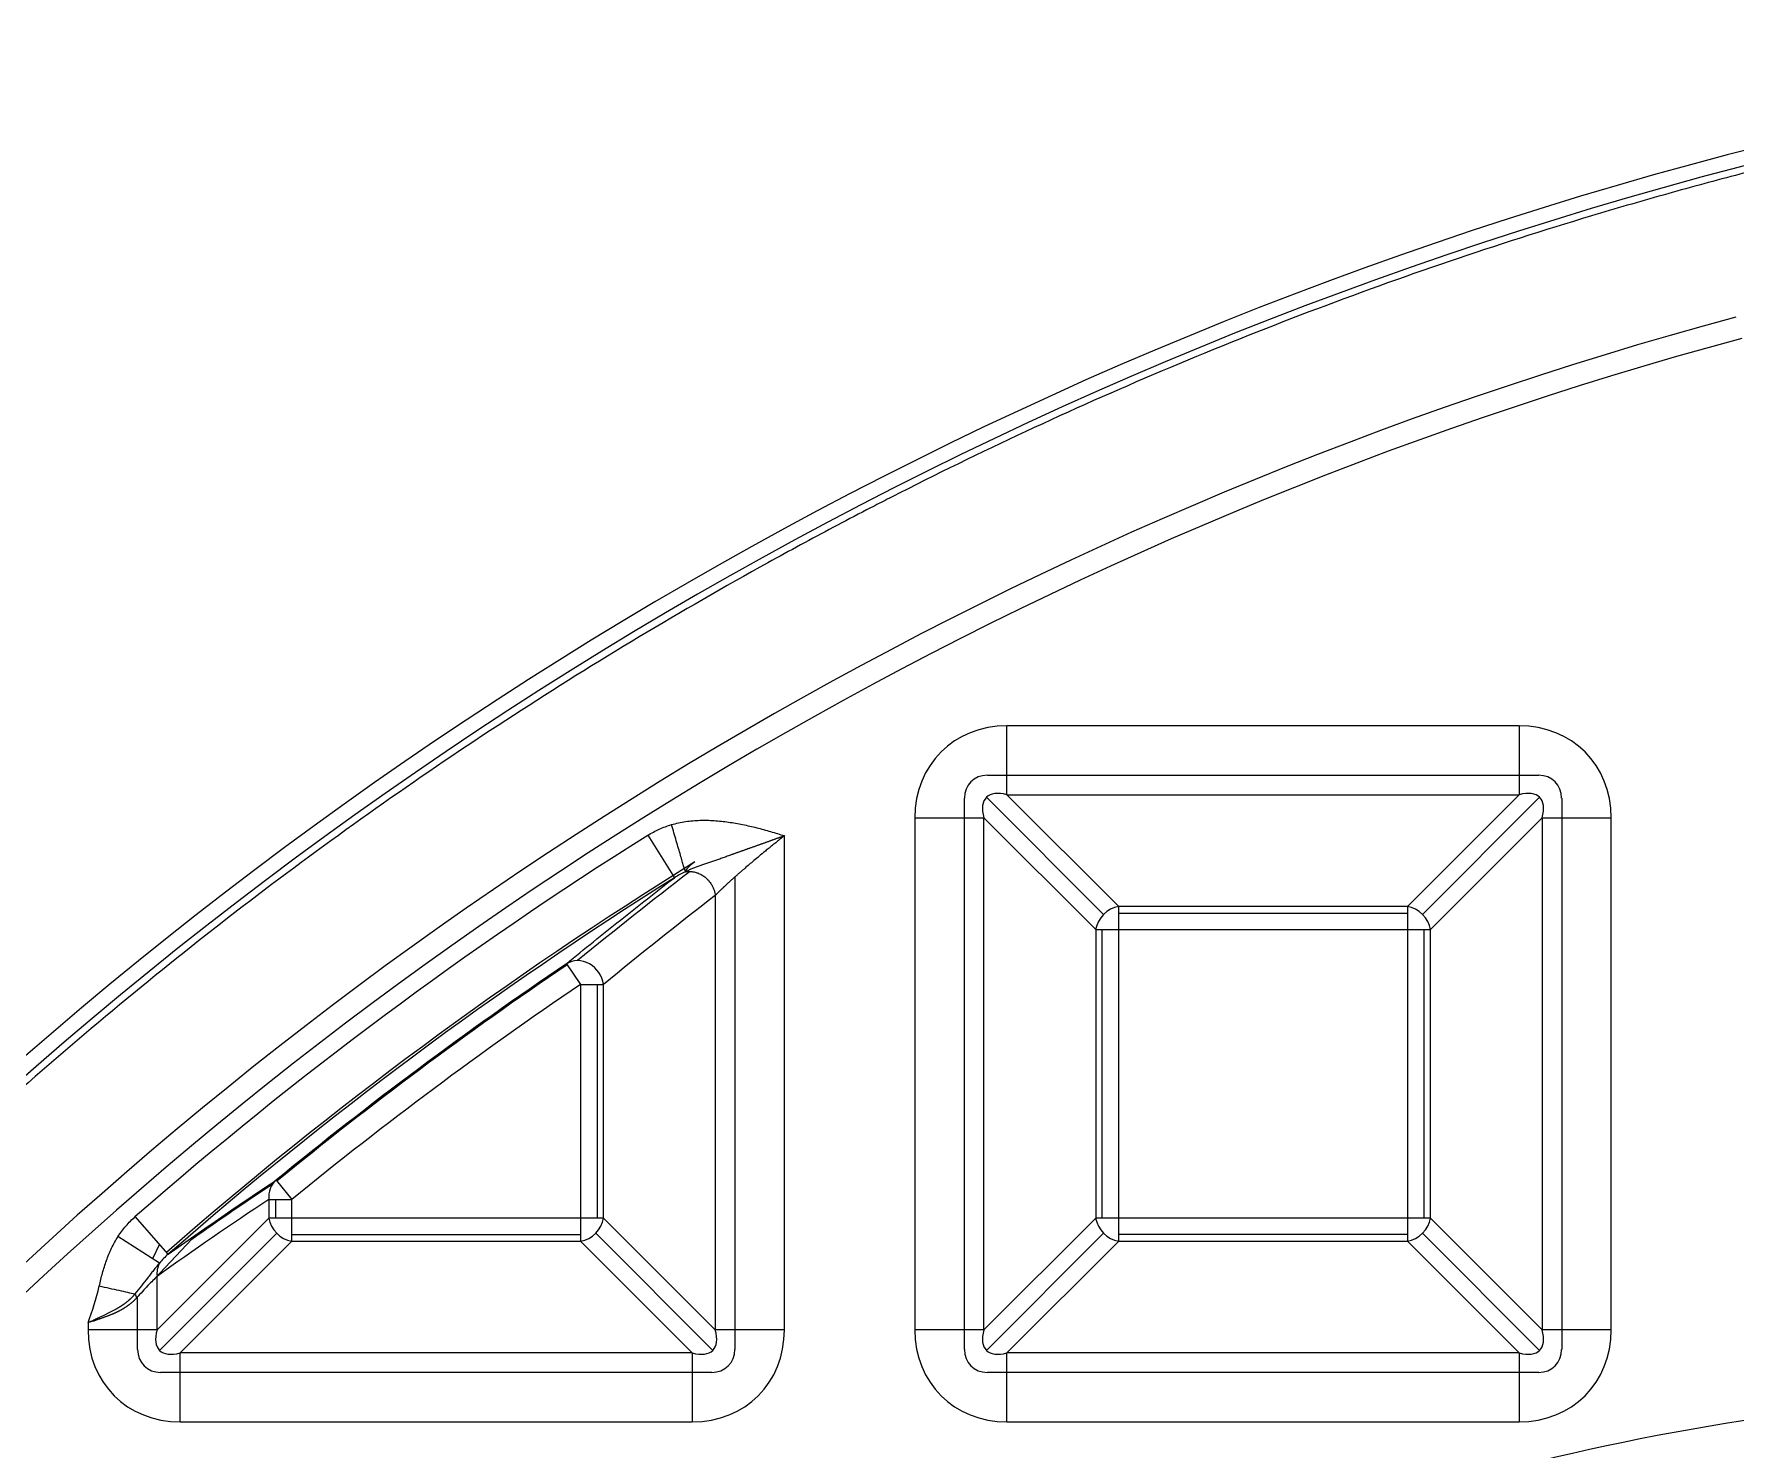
# Model space of a CAD drawing. Header units: millimetres. Extents: x 473 to 1051, y 289 to 609.
# Drawn here: x 577.82 to 611.98, y 509.76 to 538.19 of the extents above; entities that cross this region are included whole.
import ezdxf

# ---------------------------------------------------------------- set-up
doc = ezdxf.new("R2010")
doc.units = ezdxf.units.MM
doc.layers.add('core', color=7, linetype='Continuous', lineweight=20)

msp = doc.modelspace()

# ---------------------------------------------------------------- linework, layer by layer
at = {"layer": 'core', "lineweight": 13}
for p, q in [((607.628, 524.305), (597.347, 524.305)), ((597.347, 522.919), (597.347, 524.305)), ((607.628, 524.305), (607.628, 522.919)), ((596.954, 523.311), (608.021, 523.311)), ((596.492, 511.783), (596.492, 522.849)), ((596.935, 522.868), (599.286, 520.517)), ((597.347, 522.919), (607.628, 522.919)), ((597.347, 522.919), (599.59, 520.676)), ((605.385, 520.676), (607.628, 522.919)), ((608.04, 522.868), (605.689, 520.517)), ((608.483, 522.849), (608.483, 511.783)), ((595.498, 522.457), (595.498, 512.175)), ((595.498, 522.457), (596.885, 522.457)), ((596.885, 512.175), (596.885, 522.457)), ((599.128, 520.213), (596.885, 522.457)), ((608.09, 522.457), (605.847, 520.213)), ((608.09, 522.457), (609.477, 522.457)), ((608.09, 522.457), (608.09, 512.175)), ((609.477, 512.175), (609.477, 522.457)), ((590.137, 522.105), (590.671, 521.254)), ((592.878, 512.175), (592.878, 522.096)), ((591.884, 521.268), (591.884, 511.783)), ((591.491, 520.899), (591.491, 512.175)), ((605.385, 520.676), (599.59, 520.676)), ((599.59, 520.213), (599.59, 520.676)), ((599.59, 520.545), (605.385, 520.545)), ((605.385, 520.676), (605.385, 520.213)), ((599.128, 520.213), (599.128, 514.419)), ((599.128, 520.213), (599.59, 520.213)), ((599.259, 514.419), (599.259, 520.213)), ((599.59, 520.213), (605.385, 520.213)), ((599.59, 514.419), (599.59, 520.213)), ((605.385, 520.213), (605.847, 520.213)), ((605.385, 520.213), (605.385, 514.419)), ((605.716, 520.213), (605.716, 514.419)), ((605.847, 514.419), (605.847, 520.213)), ((588.504, 519.527), (588.786, 519.111)), ((588.786, 519.111), (588.786, 514.419)), ((588.786, 519.111), (589.248, 519.111)), ((589.117, 519.111), (589.117, 514.419)), ((589.248, 514.419), (589.248, 519.111)), ((582.673, 515.181), (582.991, 514.792)), ((582.529, 514.792), (582.991, 514.792)), ((582.529, 514.792), (582.529, 514.419)), ((582.66, 514.792), (582.66, 514.419)), ((582.991, 514.419), (582.991, 514.792)), ((580.508, 513.693), (579.847, 514.449)), ((580.286, 512.175), (582.529, 514.419)), ((582.991, 514.419), (582.529, 514.419)), ((588.786, 514.419), (582.991, 514.419)), ((582.991, 513.956), (582.991, 514.419)), ((589.248, 514.419), (588.786, 514.419)), ((588.786, 514.419), (588.786, 513.956)), ((589.248, 514.419), (591.491, 512.175)), ((596.885, 512.175), (599.128, 514.419)), ((599.59, 514.419), (599.128, 514.419)), ((599.59, 513.956), (599.59, 514.419)), ((605.385, 514.419), (599.59, 514.419)), ((605.847, 514.419), (605.385, 514.419)), ((605.385, 514.419), (605.385, 513.956)), ((605.847, 514.419), (608.09, 512.175)), ((580.332, 513.515), (579.5, 514.047)), ((580.332, 513.895), (580.194, 513.603)), ((580.98, 513.993), (580.236, 513.202)), ((580.336, 511.764), (582.687, 514.115)), ((582.991, 513.956), (580.748, 511.713)), ((582.991, 514.087), (588.786, 514.087)), ((582.991, 513.956), (588.786, 513.956)), ((591.029, 511.713), (588.786, 513.956)), ((591.441, 511.764), (589.09, 514.115)), ((596.935, 511.764), (599.286, 514.115)), ((599.59, 513.956), (597.347, 511.713)), ((605.385, 514.087), (599.59, 514.087)), ((599.59, 513.956), (605.385, 513.956)), ((607.628, 511.713), (605.385, 513.956)), ((608.04, 511.764), (605.689, 514.115)), ((580.286, 512.175), (580.286, 513.25)), ((579.893, 511.783), (579.893, 512.837)), ((578.899, 512.315), (578.899, 512.175)), ((580.286, 512.175), (578.899, 512.175)), ((592.878, 512.175), (591.491, 512.175)), ((596.885, 512.175), (595.498, 512.175)), ((609.477, 512.175), (608.09, 512.175)), ((580.748, 510.327), (580.748, 511.713)), ((591.029, 511.713), (580.748, 511.713)), ((591.029, 511.713), (591.029, 510.327)), ((597.347, 510.327), (597.347, 511.713)), ((607.628, 511.713), (597.347, 511.713)), ((607.628, 511.713), (607.628, 510.327)), ((591.422, 511.321), (580.355, 511.321)), ((608.021, 511.321), (596.954, 511.321)), ((580.748, 510.327), (591.029, 510.327)), ((597.347, 510.327), (607.628, 510.327))]:
    msp.add_line(p, q, dxfattribs=at)
at = {"layer": 'core', "lineweight": 18}
for centre, radius, start, end in [((633.422, 459.219), 100.547, 306.63636, 233.36541), ((633.422, 459.219), 98.958, 101.0725, 224.85525), ((633.422, 453.183), 81.732, 105.12421, 164.87579), ((619.338, 463.243), 47.654, 97.4652, 124.1474)]:
    msp.add_arc(centre, radius, start, end, dxfattribs=at)
at = {"layer": 'core', "lineweight": 13}
for centre, radius, start, end in [((633.422, 459.219), 100.107, 306.80958, 233.19042), ((633.422, 459.219), 99.239, 100.9827, 225.04545), ((633.422, 459.219), 99.048, 101.05803, 224.91574), ((633.422, 459.219), 99.038, 101.0601, 224.90418), ((633.422, 453.183), 82.176, 105.12421, 164.87579), ((633.422, 453.183), 81.386, 122.1306, 131.16873), ((633.422, 453.183), 80.432, 121.76211, 131.16873), ((633.422, 453.183), 80.382, 122.1306, 131.16873), ((633.422, 453.183), 80.119, 124.09967, 129.30282), ((633.422, 453.183), 80.094, 124.09967, 129.30282), ((633.422, 453.183), 79.617, 124.09967, 129.30282)]:
    msp.add_arc(centre, radius, start, end, dxfattribs=at)
for centre, major_axis, ratio, start_param, end_param in [((633.422, 453.651), (0, 84.914), 0.999984, 0.221194, 1.351769), ((633.422, 453.655), (0, 84.612), 0.999984, 0.219444, 1.353456), ((597.688, 522.115), (1.665, -1.665), 0.854588, 2.434441, 3.848744), ((607.287, 522.115), (1.665, 1.665), 0.854588, 5.576034, 6.990337), ((597.04, 522.764), (0.416, -0.416), 0.854588, 2.434441, 3.848744), ((607.935, 522.764), (0.416, 0.416), 0.854588, 5.576034, 6.990337), ((597.688, 522.115), (-0.753, 0.753), 0.472398, 5.576034, 6.990337), ((607.287, 522.115), (0.753, 0.753), 0.472398, 5.576034, 6.990337), ((644.008, 453.183), (-86.789, 0), 0.992534, 5.36963, 5.402933), ((644.416, 453.183), (86.346, 0), 0.992534, 2.230563, 2.26388), ((599.59, 520.213), (0.356, 0.356), 0.854588, 0.863645, 2.277948), ((605.385, 520.213), (0.356, -0.356), 0.854588, 0.863645, 2.277948), ((588.786, 519.111), (0.32, -0.388), 0.873673, 0.946642, 3.033811), ((624.272, 453.183), (75.019, 0), 0.992534, 2.159736, 2.185943), ((582.991, 514.792), (-0.277, 0.42), 0.889007, 0.114547, 1.03955), ((623.864, 453.183), (74.576, 0), 0.992534, 2.158285, 2.194879), ((582.991, 514.419), (-0.356, 0.356), 0.854588, 0.863645, 2.277948), ((588.786, 514.419), (-0.356, -0.356), 0.854588, 0.863645, 2.277948), ((599.59, 514.419), (-0.356, 0.356), 0.854588, 0.863645, 2.277948), ((605.385, 514.419), (-0.356, -0.356), 0.854588, 0.863645, 2.277948), ((580.748, 513.25), (-0.292, 0.409), 0.884248, 0.42614, 1.007189), ((581.089, 512.517), (1.665, 1.665), 0.854588, 2.434441, 3.848744), ((581.089, 512.517), (0.753, 0.753), 0.472398, 2.434441, 3.848744), ((590.688, 512.517), (-1.665, 1.665), 0.854588, 2.434441, 3.848744), ((590.688, 512.517), (-0.753, 0.753), 0.472398, 2.434441, 3.848744), ((597.688, 512.517), (1.665, 1.665), 0.854588, 2.434441, 3.848744), ((597.688, 512.517), (0.753, 0.753), 0.472398, 2.434441, 3.848744), ((607.287, 512.517), (1.665, -1.665), 0.854588, 5.576034, 6.990337), ((607.287, 512.517), (-0.753, 0.753), 0.472398, 2.434441, 3.848744), ((580.441, 511.868), (0.416, 0.416), 0.854588, 2.434441, 3.848744), ((591.336, 511.868), (-0.416, 0.416), 0.854588, 2.434441, 3.848744), ((597.04, 511.868), (0.416, 0.416), 0.854588, 2.434441, 3.848744), ((607.935, 511.868), (0.416, -0.416), 0.854588, 5.576034, 6.990337)]:
    msp.add_ellipse(centre, major_axis=major_axis, ratio=ratio, start_param=start_param, end_param=end_param, dxfattribs=at)
for points, knots in [([(614.89, 536.068), (614.401, 535.958), (613.913, 535.844), (612.94, 535.607), (611.969, 535.361), (611.003, 535.098), (610.28, 534.894), (610.039, 534.825), (609.559, 534.685), (609.319, 534.614), (607.163, 533.966), (605.273, 533.322), (601.544, 531.905), (599.706, 531.131), (596.988, 529.871), (596.088, 529.434), (595.084, 528.924), (594.972, 528.867), (594.749, 528.753), (594.416, 528.581), (593.641, 528.175), (592.983, 527.818), (590.802, 526.613), (589.101, 525.591), (585.78, 523.436), (582.543, 521.17), (579.472, 518.682), (576.483, 516.082), (575.031, 514.726), (573.269, 512.96), (572.832, 512.514), (572.399, 512.062), (572.226, 511.881), (572.14, 511.79), (571.882, 511.517), (571.027, 510.605), (570.195, 509.677), (568.242, 507.42), (566.999, 505.876), (564.629, 502.711), (563.501, 501.089), (561.36, 497.769), (560.347, 496.071), (558.438, 492.595), (557.541, 490.818), (556.599, 488.774), (556.495, 488.546), (556.29, 488.09), (555.985, 487.403), (555.689, 486.714), (555.111, 485.332), (554.742, 484.404), (553.686, 481.605), (553.049, 479.717), (551.909, 475.896), (551.406, 473.963), (550.971, 472.008)], [0, 0, 0, 0, 0.015625, 0.015625, 0.03125, 0.046875, 0.046875, 0.054688, 0.054688, 0.0625, 0.0625, 0.125, 0.125, 0.1875, 0.1875, 0.21875, 0.21875, 0.222656, 0.222656, 0.226563, 0.234375, 0.25, 0.25, 0.3125, 0.3125, 0.375, 0.4375, 0.4375, 0.5, 0.5, 0.515625, 0.519531, 0.519531, 0.523438, 0.523438, 0.53125, 0.5625, 0.5625, 0.625, 0.625, 0.6875, 0.6875, 0.75, 0.75, 0.8125, 0.8125, 0.820312, 0.820312, 0.828125, 0.84375, 0.84375, 0.875, 0.875, 0.9375, 0.9375, 1, 1, 1, 1]), ([(590.137, 522.105), (590.211, 522.151), (590.288, 522.193), (590.447, 522.265), (590.529, 522.295), (590.613, 522.32)], [0, 0, 0, 0, 0.5, 0.5, 1, 1, 1, 1]), ([(590.891, 521.372), (590.888, 521.383), (590.883, 521.399), (590.871, 521.438), (590.864, 521.463), (590.848, 521.519), (590.838, 521.552), (590.817, 521.624), (590.805, 521.664), (590.78, 521.749), (590.767, 521.795), (590.739, 521.891), (590.724, 521.942), (590.693, 522.046), (590.678, 522.1), (590.646, 522.209), (590.629, 522.264), (590.613, 522.32)], [0, 0, 0, 0, 0.125, 0.125, 0.25, 0.25, 0.375, 0.375, 0.5, 0.5, 0.625, 0.625, 0.75, 0.75, 0.875, 0.875, 1, 1, 1, 1]), ([(590.891, 521.372), (590.852, 521.356), (590.814, 521.338), (590.741, 521.299), (590.705, 521.277), (590.671, 521.254)], [0, 0, 0, 0, 0.5, 0.5, 1, 1, 1, 1]), ([(579.5, 514.047), (579.548, 514.122), (579.601, 514.193), (579.718, 514.328), (579.78, 514.391), (579.847, 514.449)], [0, 0, 0, 0, 0.5, 0.5, 1, 1, 1, 1]), ([(579.126, 513.056), (579.145, 513.143), (579.166, 513.229), (579.213, 513.4), (579.24, 513.485), (579.3, 513.652), (579.333, 513.734), (579.39, 513.854), (579.411, 513.893), (579.454, 513.971), (579.476, 514.009), (579.5, 514.047)], [0, 0, 0, 0, 0.25, 0.25, 0.5, 0.5, 0.75, 0.75, 0.875, 0.875, 1, 1, 1, 1]), ([(580.508, 513.693), (580.476, 513.666), (580.445, 513.638), (580.386, 513.579), (580.358, 513.548), (580.332, 513.515)], [0, 0, 0, 0, 0.5, 0.5, 1, 1, 1, 1]), ([(580.332, 513.515), (580.311, 513.491), (580.291, 513.466), (580.251, 513.417), (580.232, 513.392), (580.193, 513.343), (580.173, 513.318), (580.134, 513.267), (580.114, 513.242), (580.053, 513.165), (580.012, 513.113), (579.928, 513.006), (579.885, 512.952), (579.842, 512.896)], [0, 0, 0, 0, 0.125, 0.125, 0.25, 0.25, 0.375, 0.375, 0.5, 0.5, 0.75, 0.75, 1, 1, 1, 1]), ([(580.286, 513.25), (580.26, 513.225), (580.232, 513.197), (580.17, 513.135), (580.137, 513.101), (580.067, 513.026), (580.03, 512.987), (579.954, 512.904), (579.915, 512.861), (579.875, 512.816)], [0, 0, 0, 0, 0.25, 0.25, 0.5, 0.5, 0.75, 0.75, 1, 1, 1, 1])]:
    msp.add_open_spline(points, degree=3, knots=knots, dxfattribs=at)
at = {"layer": 'core', "lineweight": 18}
for points, knots in [([(590.613, 522.32), (590.707, 522.347), (590.895, 522.387), (591.182, 522.412), (591.422, 522.406), (591.613, 522.39), (591.804, 522.366), (592.041, 522.324), (592.323, 522.259), (592.602, 522.182), (592.786, 522.125), (592.878, 522.096)], [0, 0, 0, 0, 0.125, 0.25, 0.375, 0.4375, 0.5, 0.625, 0.75, 0.875, 1, 1, 1, 1]), ([(592.878, 522.096), (592.87, 522.093), (592.854, 522.087), (592.83, 522.078), (592.806, 522.069), (592.782, 522.06), (592.757, 522.051), (592.733, 522.043), (592.709, 522.034), (592.685, 522.025), (592.66, 522.016), (592.636, 522.007), (592.612, 521.998), (592.587, 521.99), (592.563, 521.981), (592.539, 521.972), (592.514, 521.963), (592.49, 521.955), (592.466, 521.946), (592.441, 521.937), (592.417, 521.929), (592.393, 521.92), (592.369, 521.911), (592.345, 521.903), (592.321, 521.894), (592.296, 521.886), (592.272, 521.877), (592.248, 521.869), (592.224, 521.86), (592.2, 521.852), (592.176, 521.843), (592.153, 521.835), (592.129, 521.827), (592.105, 521.818), (592.081, 521.81), (592.058, 521.801), (592.034, 521.793), (592.01, 521.785), (591.987, 521.776), (591.963, 521.768), (591.94, 521.759), (591.916, 521.751), (591.893, 521.742), (591.87, 521.734), (591.847, 521.726), (591.823, 521.717), (591.8, 521.709), (591.77, 521.697), (591.733, 521.684), (591.688, 521.668), (591.645, 521.652), (591.601, 521.637), (591.559, 521.622), (591.516, 521.608), (591.475, 521.594), (591.434, 521.58), (591.393, 521.566), (591.353, 521.552), (591.313, 521.539), (591.274, 521.525), (591.236, 521.512), (591.198, 521.498), (591.161, 521.485), (591.124, 521.471), (591.089, 521.458), (591.054, 521.444), (591.019, 521.43), (590.986, 521.416), (590.953, 521.402), (590.922, 521.387), (590.901, 521.377), (590.891, 521.372)], [0, 0, 0, 0, 0.011067, 0.022167, 0.033297, 0.044453, 0.055633, 0.066833, 0.07805, 0.089282, 0.100527, 0.111783, 0.123049, 0.134322, 0.145602, 0.156887, 0.168177, 0.179471, 0.190769, 0.20207, 0.213374, 0.224681, 0.23599, 0.247303, 0.258619, 0.269939, 0.281262, 0.292591, 0.303924, 0.315263, 0.326608, 0.337961, 0.349321, 0.360689, 0.372067, 0.383454, 0.394852, 0.406261, 0.417683, 0.429117, 0.440564, 0.452025, 0.463501, 0.474992, 0.486498, 0.498021, 0.509559, 0.521115, 0.543717, 0.566138, 0.588386, 0.610465, 0.63238, 0.654133, 0.675729, 0.697168, 0.718452, 0.739582, 0.760558, 0.781379, 0.802044, 0.822554, 0.842907, 0.863101, 0.883137, 0.903013, 0.92273, 0.942286, 0.961683, 0.98092, 1, 1, 1, 1]), ([(592.878, 522.096), (592.865, 522.085), (592.839, 522.065), (592.801, 522.034), (592.762, 522.004), (592.724, 521.973), (592.686, 521.942), (592.647, 521.912), (592.609, 521.881), (592.571, 521.85), (592.534, 521.82), (592.496, 521.789), (592.432, 521.737), (592.346, 521.665), (592.242, 521.578), (592.151, 521.5), (592.088, 521.446), (592.05, 521.413), (592.032, 521.397), (592.014, 521.382), (591.996, 521.366), (591.979, 521.351), (591.962, 521.336), (591.945, 521.322), (591.928, 521.307), (591.912, 521.293), (591.896, 521.279), (591.88, 521.265), (591.865, 521.251), (591.85, 521.237), (591.835, 521.224), (591.82, 521.211), (591.806, 521.198), (591.791, 521.185), (591.777, 521.172), (591.764, 521.16), (591.75, 521.148), (591.737, 521.136), (591.724, 521.124), (591.712, 521.112), (591.7, 521.101), (591.687, 521.09), (591.676, 521.079), (591.664, 521.068), (591.653, 521.057), (591.642, 521.047), (591.631, 521.036), (591.62, 521.026), (591.61, 521.016), (591.6, 521.007), (591.59, 520.997), (591.581, 520.988), (591.571, 520.979), (591.562, 520.97), (591.554, 520.961), (591.545, 520.953), (591.537, 520.945), (591.529, 520.936), (591.521, 520.929), (591.513, 520.921), (591.506, 520.913), (591.498, 520.906), (591.494, 520.901), (591.491, 520.899)], [0, 0, 0, 0, 0.023111, 0.046217, 0.069318, 0.092415, 0.115506, 0.138592, 0.161674, 0.18475, 0.207821, 0.230888, 0.25395, 0.326812, 0.393444, 0.45385, 0.508035, 0.520713, 0.533299, 0.545793, 0.558197, 0.570509, 0.582731, 0.594862, 0.606903, 0.618854, 0.630715, 0.642486, 0.654167, 0.66576, 0.677263, 0.688677, 0.700003, 0.71124, 0.722389, 0.73345, 0.744424, 0.75531, 0.76611, 0.776822, 0.787448, 0.797987, 0.808441, 0.818809, 0.829092, 0.83929, 0.849403, 0.859431, 0.869376, 0.879237, 0.889015, 0.89871, 0.908322, 0.917853, 0.927301, 0.936669, 0.945955, 0.955161, 0.964287, 0.973333, 0.982301, 0.991189, 1, 1, 1, 1]), ([(579.842, 512.896), (579.838, 512.892), (579.831, 512.884), (579.821, 512.872), (579.81, 512.86), (579.8, 512.848), (579.789, 512.837), (579.779, 512.826), (579.768, 512.815), (579.757, 512.804), (579.746, 512.794), (579.735, 512.784), (579.724, 512.774), (579.713, 512.764), (579.702, 512.754), (579.691, 512.745), (579.679, 512.736), (579.668, 512.727), (579.657, 512.718), (579.646, 512.709), (579.634, 512.701), (579.623, 512.693), (579.612, 512.685), (579.6, 512.677), (579.589, 512.669), (579.578, 512.661), (579.566, 512.654), (579.555, 512.646), (579.544, 512.639), (579.532, 512.632), (579.521, 512.625), (579.51, 512.618), (579.498, 512.612), (579.487, 512.605), (579.476, 512.598), (579.465, 512.592), (579.439, 512.578), (579.399, 512.556), (579.346, 512.528), (579.293, 512.502), (579.242, 512.476), (579.193, 512.453), (579.145, 512.43), (579.1, 512.408), (579.056, 512.388), (579.014, 512.368), (578.974, 512.349), (578.936, 512.332), (578.911, 512.321), (578.899, 512.315)], [0, 0, 0, 0, 0.015282, 0.030417, 0.045408, 0.060259, 0.074974, 0.089556, 0.104007, 0.118331, 0.13253, 0.146606, 0.160563, 0.174402, 0.188126, 0.201736, 0.215235, 0.228624, 0.241906, 0.25508, 0.26815, 0.281117, 0.293982, 0.306745, 0.31941, 0.331975, 0.344444, 0.356816, 0.369092, 0.381274, 0.393363, 0.405358, 0.417262, 0.429073, 0.440794, 0.452425, 0.463967, 0.519816, 0.573575, 0.625276, 0.674942, 0.722587, 0.768224, 0.811858, 0.853494, 0.893131, 0.930766, 0.966393, 1, 1, 1, 1]), ([(579.126, 513.056), (579.192, 513.041), (579.259, 513.026), (579.39, 512.997), (579.454, 512.983), (579.577, 512.956), (579.636, 512.942), (579.745, 512.918), (579.796, 512.907), (579.842, 512.896)], [0, 0, 0, 0, 0.25, 0.25, 0.5, 0.5, 0.75, 0.75, 1, 1, 1, 1]), ([(579.875, 512.816), (579.871, 512.813), (579.864, 512.805), (579.853, 512.794), (579.842, 512.782), (579.831, 512.771), (579.819, 512.76), (579.808, 512.749), (579.796, 512.739), (579.784, 512.728), (579.771, 512.717), (579.758, 512.707), (579.746, 512.696), (579.732, 512.686), (579.719, 512.676), (579.705, 512.666), (579.691, 512.656), (579.677, 512.646), (579.663, 512.636), (579.648, 512.626), (579.633, 512.617), (579.618, 512.607), (579.602, 512.598), (579.587, 512.589), (579.571, 512.579), (579.555, 512.57), (579.538, 512.561), (579.521, 512.553), (579.504, 512.544), (579.487, 512.535), (579.469, 512.527), (579.452, 512.518), (579.435, 512.51), (579.419, 512.503), (579.403, 512.496), (579.386, 512.489), (579.367, 512.481), (579.348, 512.474), (579.327, 512.465), (579.305, 512.457), (579.282, 512.448), (579.257, 512.439), (579.231, 512.429), (579.204, 512.419), (579.175, 512.409), (579.145, 512.398), (579.114, 512.387), (579.081, 512.376), (579.047, 512.365), (579.012, 512.353), (578.976, 512.34), (578.938, 512.328), (578.912, 512.319), (578.899, 512.315)], [0, 0, 0, 0, 0.01518, 0.030427, 0.045743, 0.061128, 0.076585, 0.092116, 0.107723, 0.123406, 0.139168, 0.155011, 0.170935, 0.186943, 0.203037, 0.219217, 0.235485, 0.251843, 0.268292, 0.284833, 0.301469, 0.3182, 0.335028, 0.351955, 0.36898, 0.386107, 0.403335, 0.420667, 0.438104, 0.455646, 0.473296, 0.491053, 0.50892, 0.523235, 0.538624, 0.555089, 0.572629, 0.591246, 0.610941, 0.631713, 0.653564, 0.676494, 0.700503, 0.725592, 0.75176, 0.779008, 0.807337, 0.836746, 0.867235, 0.898805, 0.931456, 0.965187, 1, 1, 1, 1])]:
    msp.add_open_spline(points, degree=3, knots=knots, dxfattribs=at)
at = {"layer": 'core', "lineweight": 13}
for points in [[(591.083, 521.57), (591.007, 521.523), (590.94, 521.459), (590.888, 521.383)], [(588.504, 519.527), (588.864, 519.824), (589.585, 520.408), (590.309, 520.975), (590.671, 521.254)], [(580.508, 513.693), (581.221, 514.201), (581.943, 514.697), (582.673, 515.181)], [(579.842, 512.896), (579.851, 512.87), (579.862, 512.843), (579.875, 512.816)]]:
    msp.add_open_spline(points, degree=3, dxfattribs=at)
msp.add_rational_spline([(590.891, 521.372), (591.199, 521.432), (591.454, 521.212), (591.491, 520.899)], [0.866064271575, 0.686643661435, 0.731288884767, 0.999999941572], degree=3, dxfattribs=at)
at = {"layer": 'core', "lineweight": 18}
msp.add_open_spline([(578.899, 512.315), (578.984, 512.559), (579.069, 512.803), (579.126, 513.056)], degree=3, dxfattribs=at)

doc.saveas('drawing.dxf')
